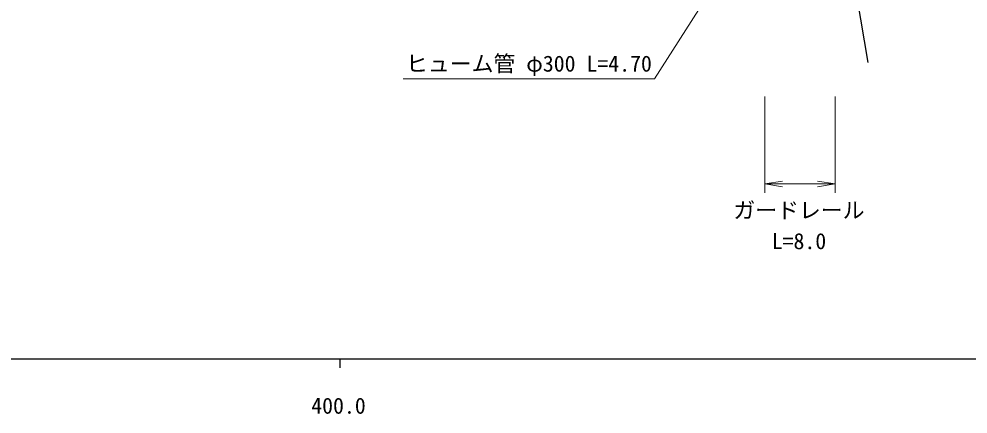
# Model space of a CAD drawing. Units: millimetres, scale not verified. Extents: x 40000 to 680000, y 20000 to 380000.
# Drawn here: x 431309 to 539833, y 198715 to 243848 of the extents above; entities that cross this region are included whole.
import ezdxf
from ezdxf.enums import TextEntityAlignment as Align

# ---------------------------------------------------------------- set-up
doc = ezdxf.new("R2010")
doc.units = ezdxf.units.MM
doc.header["$LTSCALE"] = 1000
for name, color, linetype, lineweight in [('M-BMK-OTRS', 5, 'Continuous', 25), ('M-STR-HTHT', 7, 'Continuous', 13), ('M-TTL-BAND', 7, 'Continuous', 25)]:
    doc.layers.add(name, color=color, linetype=linetype, lineweight=lineweight)
doc.styles.add('ＭＳ ゴシック', font='')
doc.styles.get('ＭＳ ゴシック').set_extended_font_data('MS Gothic')

# ---------------------------------------------------------------- blocks, each defined once
blk = doc.blocks.new('open_arrow')
at = {"color": 0, "linetype": 'Continuous', "lineweight": -2}
blk.add_lwpolyline([(7.5, 1.25), (0, 0), (7.5, -1.25)], dxfattribs=at)

msp = doc.modelspace()

# ---------------------------------------------------------------- linework, layer by layer
at = {"layer": 'M-BMK-OTRS'}
msp.add_line((528407, 238887), (524242, 263538), dxfattribs=at)
at = {"layer": 'M-STR-HTHT'}
for p, q in [((516599, 235000), (516599, 224000)), ((524633, 235000), (524633, 224000)), ((516599, 225000), (524633, 225000))]:
    msp.add_line(p, q, dxfattribs=at)
msp.add_lwpolyline([(519800, 261768), (504000, 237000), (475250, 237000)], dxfattribs=at)
at = {"layer": 'M-TTL-BAND'}
for p, q in [((40000, 205000), (579000, 205000)), ((468000, 205000), (468000, 204000))]:
    msp.add_line(p, q, dxfattribs=at)

# ---------------------------------------------------------------- block references
at = {"layer": 'M-STR-HTHT', "xscale": 267, "yscale": 267}
msp.add_blockref('open_arrow', (516599, 225000), dxfattribs=at)
at = {"layer": 'M-STR-HTHT', "xscale": 267, "yscale": 267, "rotation": 180}
msp.add_blockref('open_arrow', (524633, 225000), dxfattribs=at)

# ---------------------------------------------------------------- texts
at = {"layer": 'M-STR-HTHT', "style": 'ＭＳ ゴシック'}
for s, p in [('ヒューム管 φ300 L=4.70', (489625, 238750)), ('ガードレール', (520500, 222000))]:
    msp.add_text(s, height=1833, dxfattribs=at).set_placement(p, align=Align.MIDDLE_CENTER)
msp.add_text('L=8.0', height=1833, dxfattribs=at).set_placement((520500, 217000), align=Align.BOTTOM_CENTER)
at = {"layer": 'M-TTL-BAND', "style": 'ＭＳ ゴシック'}
msp.add_text('400.0', height=1833, dxfattribs=at).set_placement((467844, 198195), align=Align.BOTTOM_CENTER)

doc.saveas('drawing.dxf')
